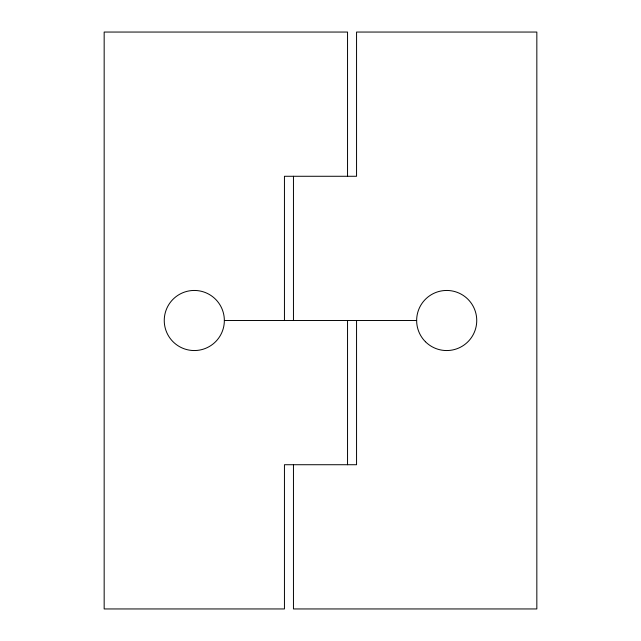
<?xml version="1.0" encoding="UTF-8"?>
<svg xmlns="http://www.w3.org/2000/svg" width="641" height="641" viewBox="0 0 641 641"><rect width="100%" height="100%" fill="white"/><g stroke="black" fill="none" stroke-linecap="round" stroke-linejoin="round"><path stroke-width="0.96" d="M224.35 320.5A30.047 30.047 0 0 0 179.28 294.475A30.047 30.047 0 0 0 179.28 346.525A30.047 30.047 0 0 0 224.35 320.5L416.65 320.5M356.556 320.5L356.556 464.725L284.444 464.725L284.444 608.95L104.163 608.95L104.163 32.05L347.542 32.05L347.542 176.275M347.542 320.5L347.542 464.725M293.458 176.275L293.458 320.5M293.458 464.725L293.458 608.95L536.837 608.95L536.837 32.05L356.556 32.05L356.556 176.275L284.444 176.275L284.444 320.5M425.448 341.749A30.047 30.047 0 0 0 475.718 328.28A30.047 30.047 0 0 0 438.917 291.479A30.047 30.047 0 0 0 425.448 341.749"/></g></svg>
